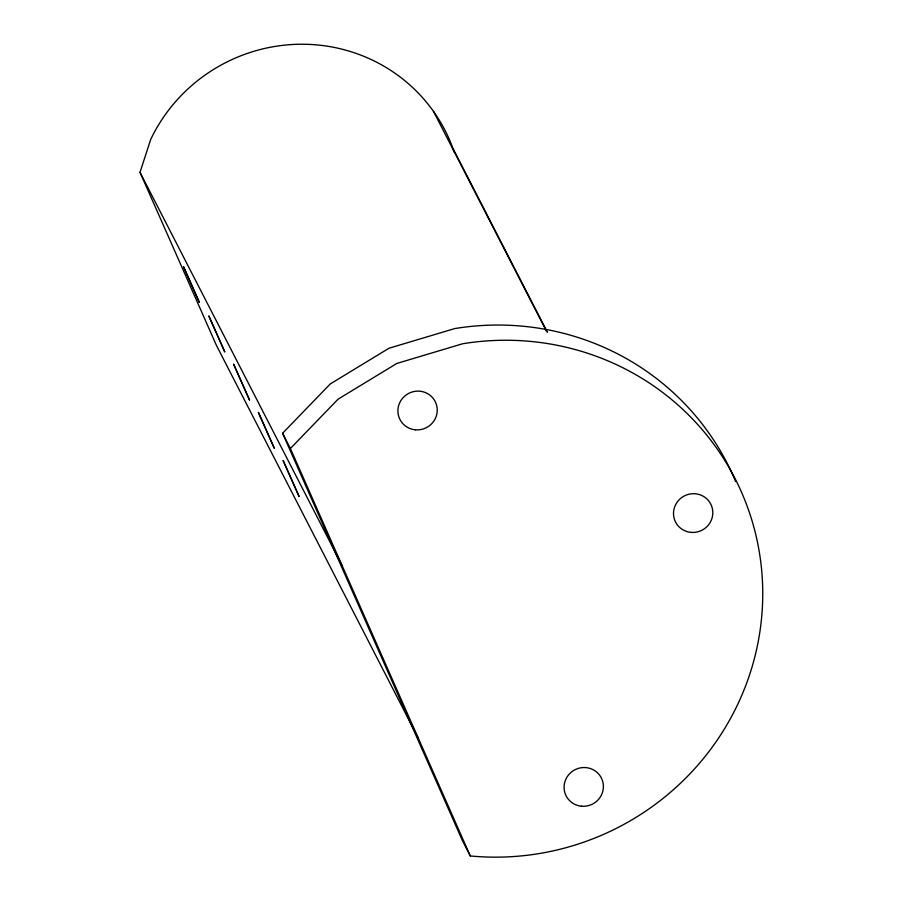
<?xml version="1.0" encoding="UTF-8"?>
<svg xmlns="http://www.w3.org/2000/svg" width="901" height="901" viewBox="0 0 901 901"><rect width="100%" height="100%" fill="white"/><g stroke="black" fill="none" stroke-linecap="round" stroke-linejoin="round"><path stroke-width="1.35" d="M418.458 738.55L216.522 345.612L140.015 172.328L150.692 139.464A164.613 160.705 -27.2 0 1 308.987 44.386A164.613 160.705 -27.2 0 1 454.363 152.438M470.288 855.95L290.404 448.484L338.066 399.166L396.8 363.452L462.618 343.765A263.374 257.134 -27.2 0 1 762.719 589.851A263.374 257.134 -27.2 0 1 470.288 855.95L462.472 840.734L282.587 433.268L330.25 383.961L388.984 348.236L454.802 328.561A263.374 257.134 -27.2 0 1 735.667 481.584M452.989 148.496L547.47 332.356M433.471 111.352L546.603 331.489M282.587 433.268L290.404 448.484M140.015 172.328L341.963 565.276M183.511 266.685L199.324 302.353L183.511 266.685M208.908 316.116L224.732 351.784L208.908 316.116M233.663 364.286L249.487 399.954L233.663 364.286M258.418 412.444L274.242 448.124L258.418 412.444M283.173 460.614L298.997 496.282L283.173 460.614M415.293 429.8A19.754 19.281 -27.2 0 0 435.622 402.477A19.754 19.281 -27.2 0 0 401.801 399.233A19.754 19.281 -27.2 0 0 415.293 429.8M581.472 806.204A19.754 19.281 -27.2 0 0 601.789 778.881A19.754 19.281 -27.2 0 0 567.979 775.637A19.754 19.281 -27.2 0 0 581.472 806.204M690.887 532.378A19.754 19.281 -27.2 0 0 711.216 505.056A19.754 19.281 -27.2 0 0 677.394 501.812A19.754 19.281 -27.2 0 0 690.887 532.378"/></g></svg>
